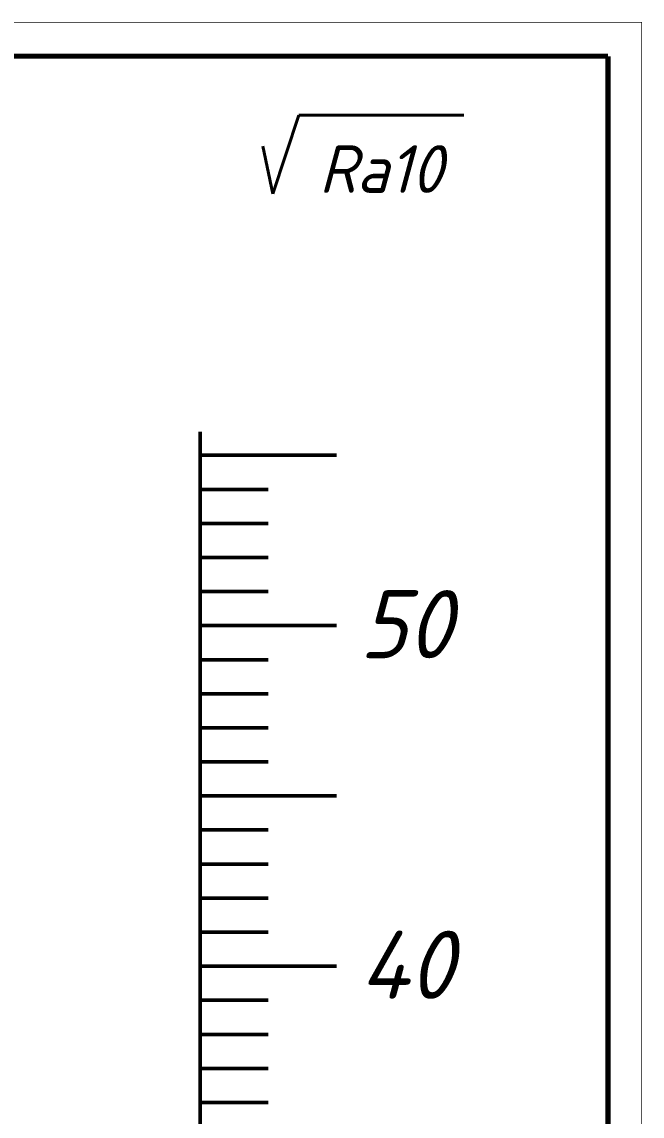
# Paper-space layout 'Layout1' of a CAD drawing. Header units: millimetres. Extents: x 0 to 841, y 0 to 594.
# Drawn here: x 750 to 841.2, y 433.8 to 594.4 of the extents above; entities that cross this region are included whole.
import ezdxf

# ---------------------------------------------------------------- set-up
doc = ezdxf.new("R2010")
doc.units = ezdxf.units.MM
doc.layers.get('0').update_dxf_attribs({"lineweight": 50})
doc.layers.add('Sheet', color=255, linetype='Continuous')
doc.styles.add('Gost', font='GOST type B.ttf')

psp = doc.layouts.get("Layout1")

# ---------------------------------------------------------------- linework, layer by layer
at = {"lineweight": 40}
for p, q in [((786.89, 569.151), (790.741, 580.69)), ((790.741, 580.69), (814.989, 580.69)), ((786.89, 569.151), (785.464, 576.131)), ((785.464, 576.131), (786.89, 569.151))]:
    psp.add_line(p, q, dxfattribs=at)
at = {"lineweight": 50}
for p, q in [((776.241, 255.771), (776.241, 534.231)), ((776.241, 530.771), (796.241, 530.771)), ((776.241, 525.771), (786.241, 525.771)), ((776.241, 520.771), (786.241, 520.771)), ((776.241, 515.771), (786.241, 515.771)), ((776.241, 510.771), (786.241, 510.771)), ((776.241, 505.771), (796.241, 505.771)), ((776.241, 500.771), (786.241, 500.771)), ((776.241, 495.771), (786.241, 495.771)), ((776.241, 490.771), (786.241, 490.771)), ((776.241, 485.771), (786.241, 485.771)), ((776.241, 480.771), (796.241, 480.771)), ((776.241, 475.771), (786.241, 475.771)), ((776.241, 470.771), (786.241, 470.771)), ((776.241, 465.771), (786.241, 465.771)), ((776.241, 460.771), (786.241, 460.771)), ((776.241, 455.771), (796.241, 455.771)), ((776.241, 450.771), (786.241, 450.771)), ((776.241, 445.771), (786.241, 445.771)), ((776.241, 440.771), (786.241, 440.771)), ((776.241, 435.771), (786.241, 435.771))]:
    psp.add_line(p, q, dxfattribs=at)
at = {"layer": 'Sheet'}
for points, const_width in [([(0.153, 594.346), (841.11, 594.346), (841.11, 0.388), (0.153, 0.388), (0.153, 594.346)], 0.0991), ([(20.153, 589.346), (836.153, 589.346)], 0.749), ([(836.153, 5.346), (836.153, 589.346)], 0.749)]:
    psp.add_lwpolyline(points, dxfattribs=dict(at, const_width=const_width))

# ---------------------------------------------------------------- texts
at = {"color": 0, "lineweight": 40, "insert": (793.672, 576.298), "char_height": 7, "attachment_point": 1, "style": 'Gost'}
psp.add_mtext_dynamic_manual_height_columns('{\\fGOST type B|b0|i1|c204|p34;Ra10}', width=2.09131, gutter_width=67.587, heights=[0], dxfattribs=at)
at = {"lineweight": 50, "char_height": 10, "attachment_point": 1, "style": 'Gost'}
for s, insert in [('{\\fGOST type B|b0|i1|c204|p34;50}', (799.638, 510.984)), ('{\\fGOST type B|b0|i1|c204|p34;40}', (799.638, 460.984))]:
    psp.add_mtext(s, dxfattribs=dict(at, insert=insert))

doc.saveas('drawing.dxf')
